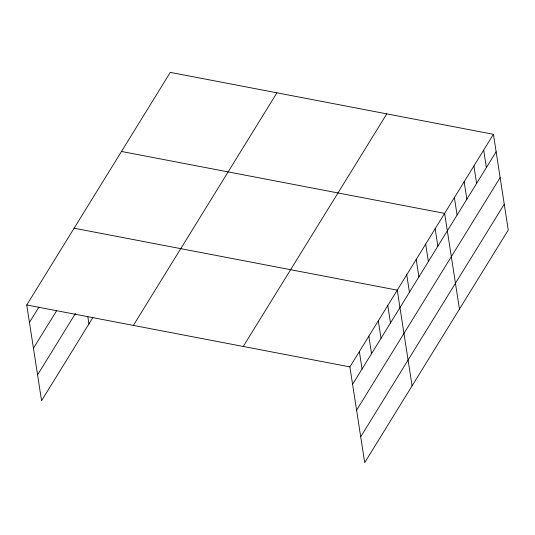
<?xml version="1.0" encoding="UTF-8"?>
<svg xmlns="http://www.w3.org/2000/svg" width="535" height="535" viewBox="0 0 535 535"><rect width="100%" height="100%" fill="white"/><g stroke="black" fill="none" stroke-linecap="round" stroke-linejoin="round"><path stroke-width="0.8" d="M92.816 317.656L41.569 400.695L26.75 304.97L170.29 72.379L493.43 134.305L508.25 230.03L364.709 462.621L349.89 366.896L493.43 134.305M29.452 322.424L38.928 307.077M33.451 348.252L56.703 310.574M37.57 374.861L75.468 313.463M133.389 325.4L276.929 92.816M243.251 346.459L386.792 113.868M352.592 384.351L496.132 151.766M356.591 410.184L500.131 177.593M360.71 436.794L504.251 204.203M121.485 151.458L444.625 213.385L459.445 309.116M74.118 228.211L397.258 290.144L412.077 385.869M26.75 304.97L349.89 366.896M483.673 150.121L486.375 167.582M473.91 165.937L476.611 183.398M464.146 181.753L466.854 199.214M454.389 197.569L457.091 215.03M435.156 228.739L437.857 246.194M425.679 244.087L428.381 261.548M416.203 259.442L418.912 276.896M406.734 274.789L409.435 292.25M387.788 305.492L390.49 322.953M378.312 320.846L381.014 338.301M368.836 336.194L371.537 353.648M359.366 351.542L362.068 369.003M87.814 316.673L88.937 323.936"/></g></svg>
